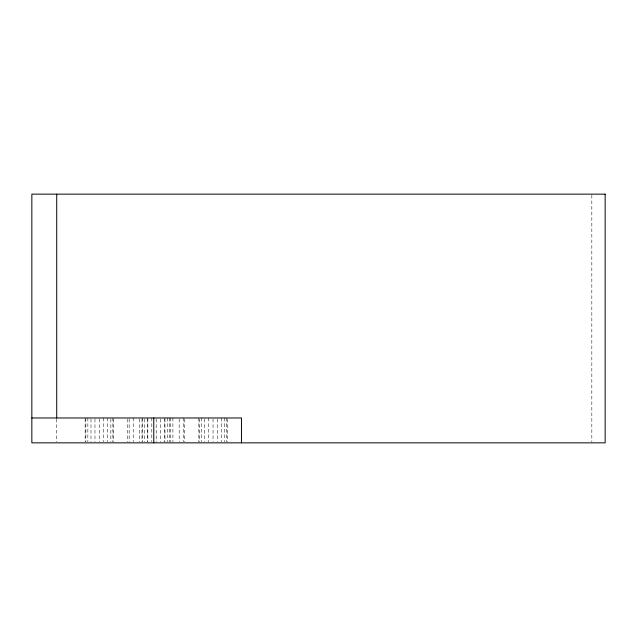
<?xml version="1.0" encoding="UTF-8"?>
<svg xmlns="http://www.w3.org/2000/svg" width="637" height="637" viewBox="0 0 637 637"><rect width="100%" height="100%" fill="white"/><g stroke="black" fill="none" stroke-linecap="round" stroke-linejoin="round"><path stroke-width="0.48" stroke-dasharray="3.19 2.39" d="M591.829 195.145L591.829 441.855M227.25 418.971L227.25 441.855M226.557 417.976L226.557 441.855M224.542 417.976L224.542 441.855M221.397 417.976L221.397 441.855M217.432 418.971L217.432 441.855M213.045 418.971L213.045 441.855M208.649 417.976L208.649 441.855M204.692 418.971L204.692 441.855M201.547 417.976L201.547 441.855M199.524 418.971L199.524 441.855M198.832 417.976L198.832 441.855M184.619 418.971L184.619 441.855M183.225 417.976L183.225 441.855M179.188 418.971L179.188 441.855M172.906 417.976L172.906 441.855M170.405 417.976L170.405 441.855M169.713 417.976L169.713 441.855M167.698 417.976L167.698 441.855M164.983 418.971L164.983 441.855M164.553 417.976L164.553 441.855M160.588 418.971L160.588 441.855M156.2 418.971L156.2 441.855M151.805 417.976L151.805 441.855M147.848 418.971L147.848 441.855M147.418 417.976L147.418 441.855M144.703 418.971L144.703 441.855M142.68 417.976L142.68 441.855M141.987 418.971L141.987 441.855M139.495 418.971L139.495 441.855M133.205 417.976L133.205 441.855M129.168 418.971L129.168 441.855M127.774 418.971L127.774 441.855M113.561 418.971L113.561 441.855M112.868 417.976L112.868 441.855M110.846 418.971L110.846 441.855M107.709 417.976L107.709 441.855M103.743 417.976L103.743 441.855M99.356 418.971L99.356 441.855M94.961 418.971L94.961 441.855M91.003 418.971L91.003 441.855M87.858 417.976L87.858 441.855M85.836 417.976L85.836 441.855M85.143 418.971L85.143 441.855M56.717 418.971L56.717 441.855"/><path stroke-width="0.96" d="M31.85 417.976L241.463 417.976L241.463 442.85M153.772 417.976L153.772 442.85M56.717 194.15L56.717 417.976M605.15 194.15L31.85 194.15L31.85 442.85L605.15 442.85L605.15 194.15"/></g></svg>
